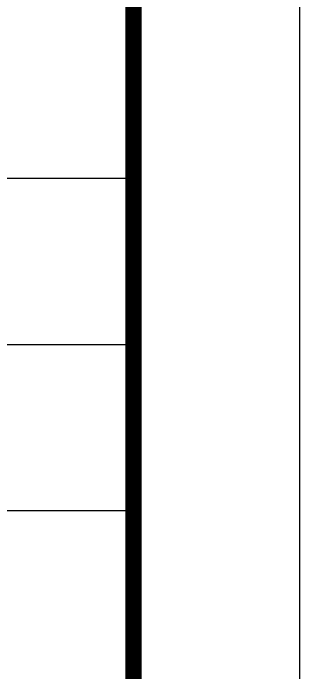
# Model space of a CAD drawing. Extents: x -1041549 to 749950, y -354245 to 17554.
# Drawn here: x -293160 to -291437, y -346901 to -342932 of the extents above; entities that cross this region are included whole.
import ezdxf

# ---------------------------------------------------------------- set-up
doc = ezdxf.new("R2010")
doc.units = 0
doc.header["$LTSCALE"] = 1000
doc.header["$MEASUREMENT"] = 0
doc.layers.add('14', color=1, linetype='Continuous')
doc.layers.add('PUB_TITLE', color=4, linetype='Continuous')

# ---------------------------------------------------------------- blocks, each defined once
blk = doc.blocks.new('A$Ce58e362c')
at = {"layer": '14'}
for p, q in [((15730, 15055.6), (29680.1, 15055.6)), ((15730, 13555.6), (29680.1, 13555.6)), ((15730, 12055.6), (29680.1, 12055.6))]:
    blk.add_line(p, q, dxfattribs=at)

msp = doc.modelspace()

# ---------------------------------------------------------------- linework, layer by layer
at = {"layer": 'PUB_TITLE'}
msp.add_lwpolyline([(-375536.9, -354245), (-291436.9, -354245), (-291436.9, -294845), (-375536.9, -294845)], close=True, dxfattribs=at)
at = {"layer": 'PUB_TITLE', "const_width": 100}
msp.add_lwpolyline([(-373036.9, -353245), (-292436.9, -353245), (-292436.9, -295845), (-373036.9, -295845)], close=True, dxfattribs=at)

# ---------------------------------------------------------------- block references
at = {"xscale": 0.6666666666666666, "yscale": 0.6666666666666666, "zscale": 0.6666666666666666}
msp.add_blockref('A$Ce58e362c', (-312223.6, -353962.1), dxfattribs=at)

doc.saveas('drawing.dxf')
